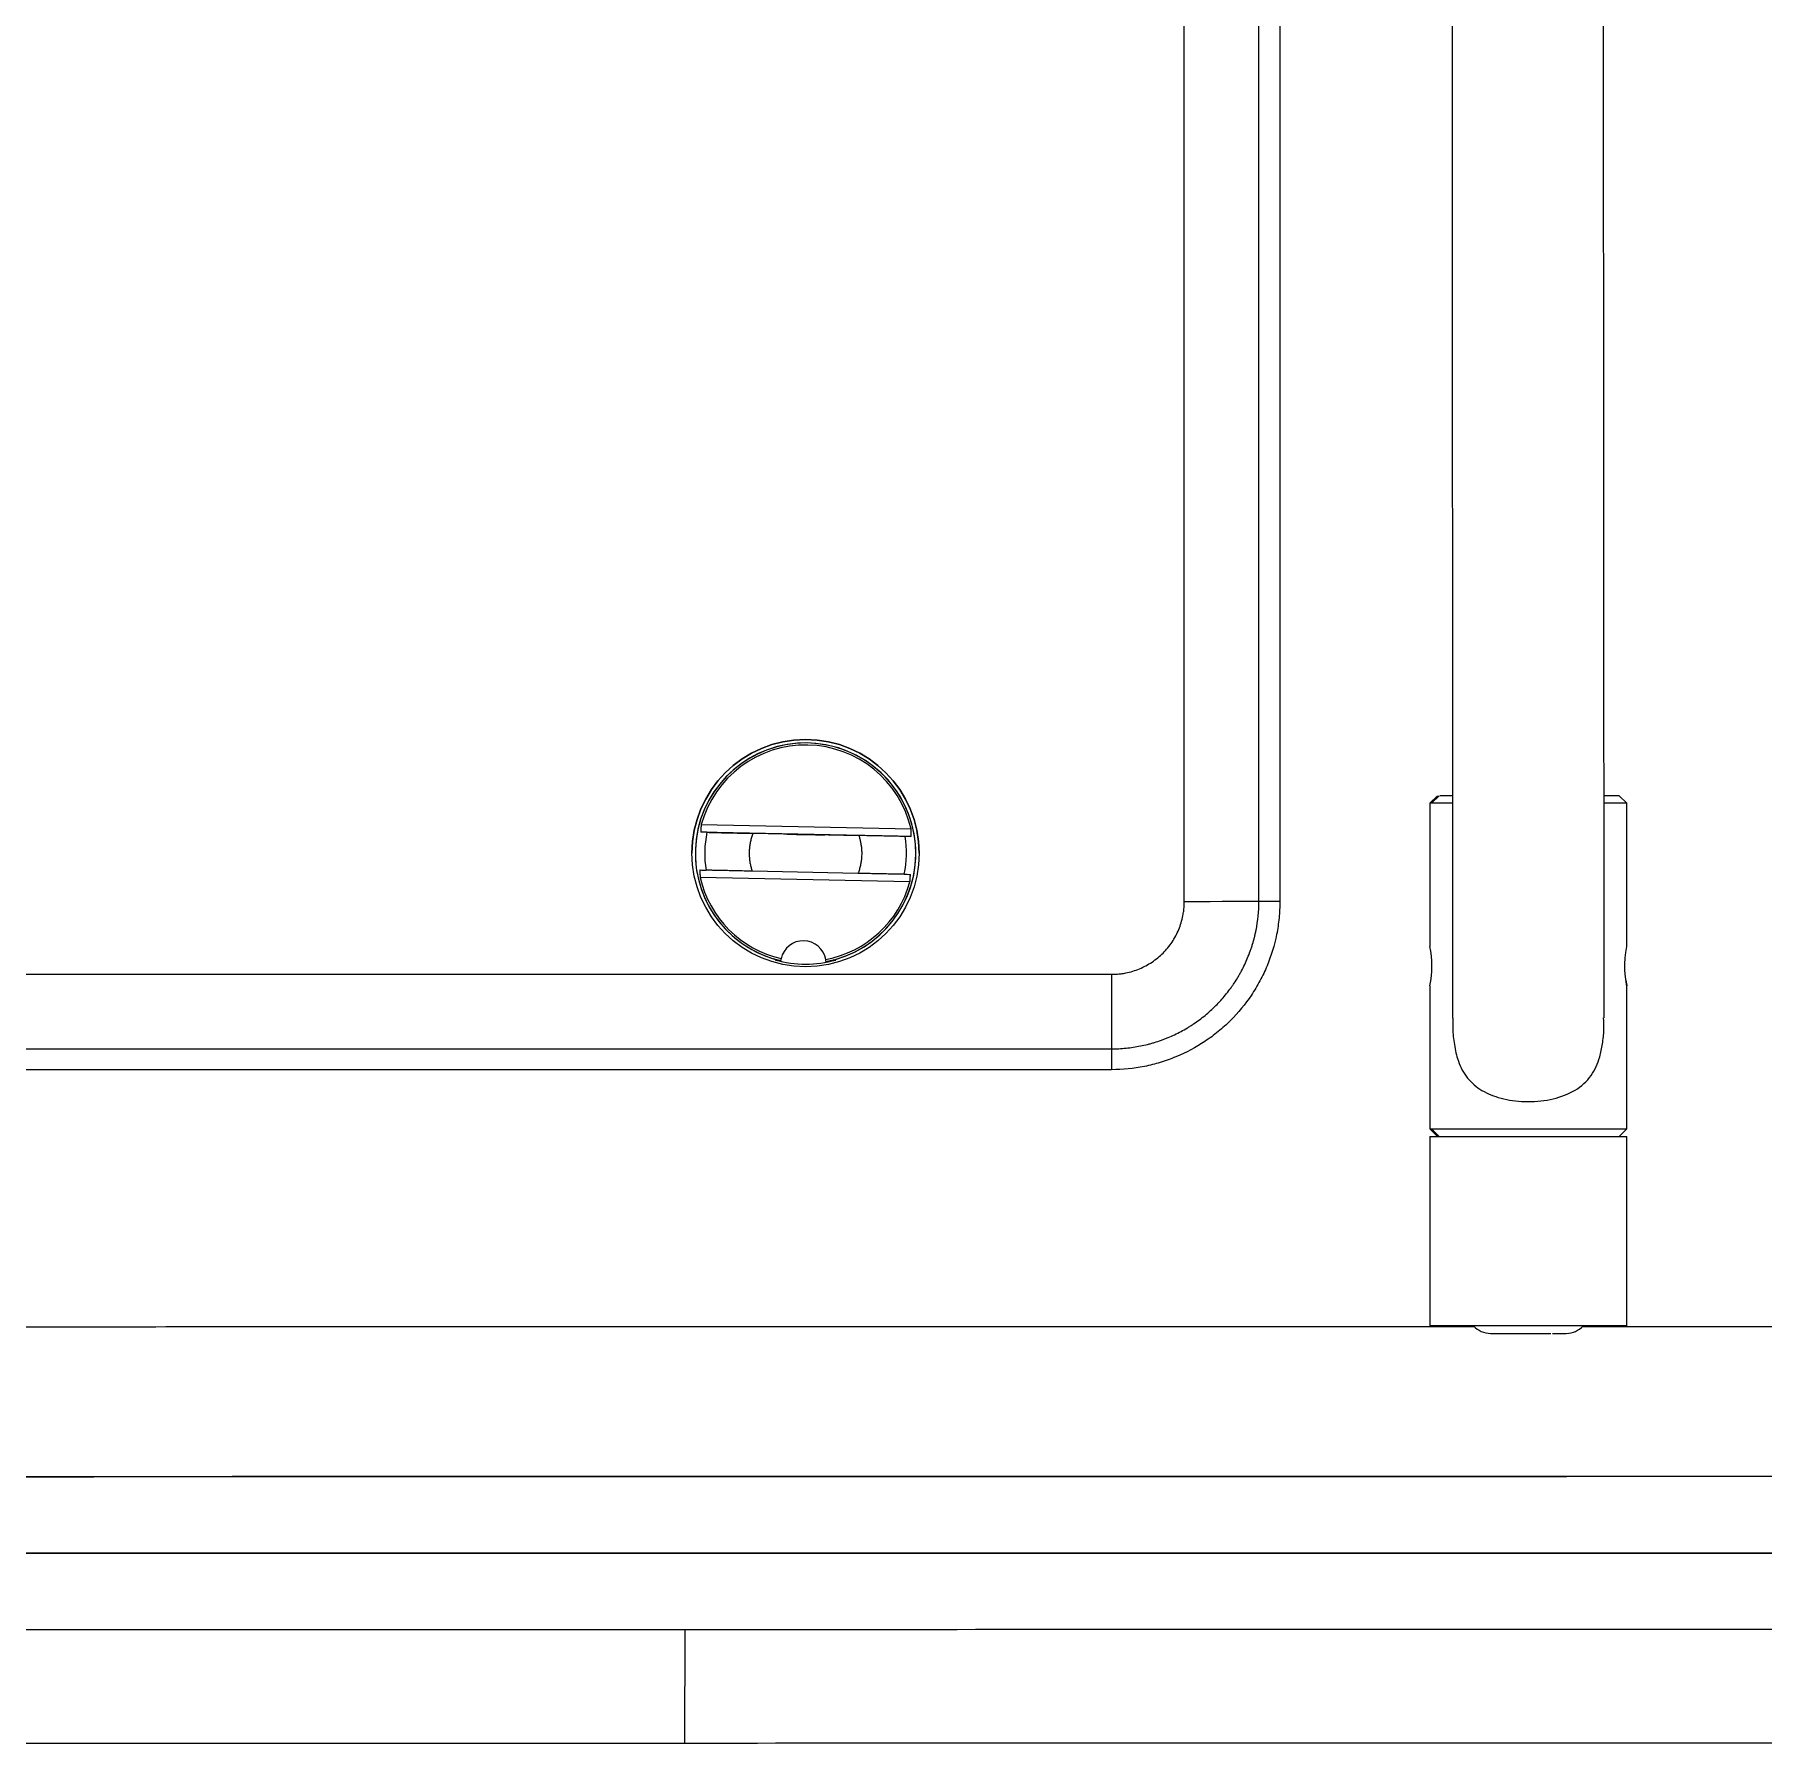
# Model space of a CAD drawing. Header units: millimetres. Extents: x 744 to 5705, y 930 to 4879.
# Drawn here: x 2634.1 to 2862.4, y 930.9 to 1156.5 of the extents above; entities that cross this region are included whole.
import ezdxf

# ---------------------------------------------------------------- set-up
doc = ezdxf.new("R2010")
doc.units = ezdxf.units.MM
doc.header["$MEASUREMENT"] = 0

msp = doc.modelspace()

# ---------------------------------------------------------------- linework, layer by layer
at = {"color": 7, "linetype": 'Continuous', "lineweight": 15, "true_color": 0xffffff}
for p, q in [((2821.26, 1281.88), (2821.37, 1026.64)), ((2841.37, 1026.7), (2841.26, 1281.91)), ((2785.94, 1042.03), (2785.94, 1269.96)), ((2795.79, 1042.05), (2795.79, 1269.98)), ((2798.56, 1270), (2798.56, 1042.07)), ((2818.38, 1055.03), (2819.38, 1056.03)), ((2821.36, 1055.03), (2818.38, 1055.03)), ((2818.38, 1055.03), (2818.38, 1036.13)), ((2819.58, 1056.03), (2818.6, 1055.03)), ((2821.36, 1056.03), (2819.7, 1056.03)), ((2843.38, 1056.03), (2841.36, 1056.03)), ((2844.38, 1055.03), (2841.36, 1055.03)), ((2843.38, 1056.03), (2844.38, 1055.03)), ((2844.38, 1036.13), (2844.38, 1055.03)), ((2749.89, 1050.64), (2722.1, 1051.22)), ((2722.16, 1052.22), (2749.87, 1051.64)), ((2729.02, 1051.06), (2742.97, 1050.77)), ((2720.94, 1048.44), (2720.94, 1048.44)), ((2750.94, 1048.44), (2750.94, 1048.44)), ((2742.86, 1045.77), (2728.92, 1046.06)), ((2749.72, 1044.64), (2722.01, 1045.22)), ((2798.56, 1042.07), (2795.79, 1042.05)), ((2428.41, 1032.44), (2776.35, 1032.44)), ((2776.35, 1032.44), (2776.35, 1022.6)), ((2818.38, 1030.93), (2818.38, 1012.03)), ((2844.38, 1012.03), (2844.38, 1030.93)), ((2428.41, 1022.6), (2776.35, 1022.6)), ((2776.35, 1022.6), (2776.35, 1019.85)), ((2776.35, 1019.85), (2428.41, 1019.85)), ((2819.38, 1011.03), (2818.38, 1012.03)), ((2818.38, 1012.03), (2844.38, 1012.03)), ((2818.6, 1012.03), (2819.58, 1011.03)), ((2844.38, 1012.03), (2843.38, 1011.03)), ((2818.38, 1011.03), (2844.38, 1011.03)), ((2818.38, 1011.03), (2818.38, 986.03)), ((2844.38, 986.03), (2844.38, 1011.03)), ((2844.38, 986.03), (2818.38, 986.03)), ((2826.38, 985.03), (2826.93, 985.03)), ((2834.57, 985.03), (2835.9, 985.03)), ((2835.9, 985.03), (2836.38, 985.03)), ((2720, 930.94), (2720.02, 945.94))]:
    msp.add_line(p, q, dxfattribs=at)
for points in [[(2795.79, 1042.05), (2795.34, 1042.04), (2794.6, 1042.04), (2793.6, 1042.04), (2792.37, 1042.04), (2790.94, 1042.04), (2789.36, 1042.03), (2787.68, 1042.03), (2785.94, 1042.03)], [(2844.25, 1031.67), (2844.33, 1031.2), (2844.38, 1030.95), (2844.38, 1030.93), (2844.35, 1031.07), (2844.28, 1031.48), (2844.19, 1032.13), (2844.13, 1032.94), (2844.12, 1033.8), (2844.16, 1034.63), (2844.24, 1035.34), (2844.33, 1035.85), (2844.38, 1036.11), (2844.38, 1036.13)]]:
    msp.add_lwpolyline(points, dxfattribs=at)
at = {"color": 8, "linetype": 'Continuous', "lineweight": 15, "true_color": 0x808080}
msp.add_lwpolyline([(2838.55, 985.96), (2853.94, 985.96), (2887.73, 985.96), (2922.53, 985.97), (2958.35, 985.97), (2967.98, 985.97), (2976.27, 985.97), (2983.42, 985.97), (2990.74, 985.97), (2998.21, 985.97), (3013.36, 985.97), (3029.12, 985.97), (3051.44, 985.97), (3074.89, 985.97), (3099.48, 985.98), (3125.2, 985.98), (3152.06, 985.98), (3180.05, 985.98)], dxfattribs=at)
at = {"color": 7, "linetype": 'Continuous', "lineweight": 15, "true_color": 0xffffff}
msp.add_circle((2735.94, 1048.44), 15, dxfattribs=at)
for centre, radius, start, end in [((2735.94, 1048.44), 15, 0.0001, 179.9999), ((2735.94, 1048.44), 15, 0.0001, 179.9999), ((2735.94, 1048.44), 15, 90, 180), ((2735.94, 1048.43), 14.56, 285.7914, 254.2086), ((2735.94, 1048.43), 14.56, 280.6381, 256.9839), ((2735.94, 1048.43), 14.29, 12.9838, 164.6382), ((2735.94, 1048.44), 15, 0, 90), ((2735.94, 1048.42), 13.32, 167.9911, 189.6309), ((2739.2, 1244.16), 193.29, 268.3075, 269.7897), ((2735.94, 1048.42), 13.32, 347.9911, 9.6309), ((2735.94, 1048.43), 14.29, 192.9838, 256.9213), ((2735.94, 1048.43), 14.29, 280.7007, 344.6382), ((2735.64, 1033.87), 3, 9.7866, 167.8354), ((2735.94, 1048.43), 14.65, 254.2604, 285.7396), ((2805.22, 1033.53), 13.42, 348.827, 11.1671), ((2826.38, 988.03), 3, 221.8103, 270), ((2836.38, 988.03), 3, 270, 318.1897)]:
    msp.add_arc(centre, radius, start, end, dxfattribs=at)
for points, knots in [([(778.97, 1144.69), (779.59, 1144.24), (781.39, 1142.94), (784.95, 1140.4), (790.26, 1136.66), (797.39, 1131.76), (805.8, 1126.15), (813.02, 1121.5), (819.14, 1117.65), (825.3, 1113.84), (836.54, 1107.08), (853.89, 1097.19), (873.14, 1087.08), (899.18, 1074.37), (923.94, 1063.43), (950.77, 1052.78), (967.63, 1046.55), (981.19, 1041.8), (994.79, 1037.2), (1008.45, 1032.82), (1022.18, 1028.65), (1032.58, 1025.59), (1042.94, 1022.66), (1052.27, 1020.1), (1062.59, 1017.36), (1076.5, 1013.8), (1094.47, 1009.45), (1115.51, 1004.7), (1136.64, 1000.25), (1158.42, 996), (1175.31, 992.93), (1190.57, 990.3), (1204.85, 987.94), (1230.73, 983.9), (1258.37, 980.05), (1287.07, 976.49), (1308.61, 974.02), (1330.16, 971.75), (1348.37, 969.99), (1369.95, 968.05), (1398.74, 965.68), (1430.95, 963.46), (1459.81, 961.76), (1488.68, 960.26), (1524.82, 958.71), (1559.3, 957.64), (1588.26, 956.96), (1606.76, 956.61), (1622.93, 956.39), (1632.12, 956.28), (1638.97, 956.21), (1644.31, 956.17), (1649.62, 956.13), (1656.87, 956.08), (1664.34, 956.04), (1671.6, 956.02), (1676.14, 956.02), (1679.65, 956.01), (1682.51, 956.01), (1685.21, 956.01), (1688.74, 956.01), (1693.14, 956.01), (1700.4, 956.01), (1708.03, 956.01), (1715.28, 956.01), (1719.87, 956.01), (1724.79, 956.01), (1732.05, 956.01), (1748.83, 956.01), (1767.23, 956.01), (1839.81, 956.01), (1960.02, 956.01), (2119.77, 956.01), (2265.01, 956.01), (2395.72, 956.01), (2526.44, 956.01), (2657.16, 956.01), (2787.88, 956.01), (2918.6, 956.01), (3049.33, 956.01), (3136.48, 956.01), (3180.05, 956.01)], [0, 0, 0, 0, 0.000939, 0.00275, 0.005433, 0.008984, 0.013471, 0.017956, 0.019629, 0.022439, 0.026923, 0.035894, 0.047198, 0.053881, 0.071826, 0.080759, 0.089674, 0.094127, 0.098577, 0.107473, 0.111919, 0.116365, 0.120922, 0.125257, 0.128362, 0.134151, 0.143051, 0.151266, 0.160873, 0.169798, 0.178735, 0.182123, 0.188964, 0.19664, 0.214525, 0.223456, 0.232381, 0.241302, 0.250219, 0.254967, 0.268045, 0.285865, 0.294775, 0.303684, 0.321506, 0.339334, 0.346178, 0.357169, 0.362115, 0.36609, 0.368474, 0.370552, 0.372659, 0.375014, 0.379478, 0.381855, 0.383941, 0.385074, 0.386173, 0.38745, 0.388406, 0.390507, 0.39287, 0.397335, 0.399894, 0.4018, 0.402977, 0.405954, 0.41073, 0.423613, 0.428591, 0.50002, 0.571444, 0.625011, 0.678579, 0.732148, 0.785718, 0.839288, 0.892859, 0.946429, 1, 1, 1, 1]), ([(3180.05, 956.01), (3168.29, 956.01), (3145.11, 956.01), (3110.86, 956.01), (3077.66, 956.01), (3045.51, 956.01), (3014.39, 956.01), (2984.32, 956.01), (2956.56, 956.01), (2931.02, 956.01), (2908.49, 956.01), (2892.75, 956.01), (2883.53, 956.01), (2879.71, 956.01), (2875.51, 956.01), (2863.19, 956.01), (2842.93, 956.01), (2815.34, 956.01), (2785.25, 956.01), (2752.85, 956.01), (2718.31, 956.01), (2684.97, 956.01), (2652.82, 956.01), (2628.62, 956.01), (2612.01, 956.01), (2602.64, 956.01), (2593.39, 956.01), (2584.26, 956.01), (2574.77, 956.01), (2564.29, 956.01), (2549.63, 956.01), (2531.49, 956.01), (2510.74, 956.01), (2493.27, 956.01), (2478.92, 956.01), (2467.51, 956.01), (2456.4, 956.01), (2445.59, 956.01), (2435.08, 956.01), (2424.66, 956.01), (2413.73, 956.01), (2393.69, 956.01), (2364.78, 956.01), (2335.8, 956.01), (2315.27, 956.01), (2303.06, 956.01), (2290.89, 956.01), (2278.78, 956.01), (2266.18, 956.01), (2250.54, 956.01), (2232.04, 956.01), (2211.41, 956.01), (2189.72, 956.01), (2167.09, 956.01), (2143.67, 956.01), (2124.91, 956.01), (2110, 956.01), (2098.61, 956.01), (2086.8, 956.01), (2075.02, 956.01), (2062.82, 956.01), (2050.21, 956.01), (2037.2, 956.01), (2024.22, 956.01), (2011.3, 956.01), (1998.42, 956.01), (1985.58, 956.01), (1972.79, 956.01), (1955, 956.01), (1932.57, 956.01), (1905.76, 956.01), (1879.21, 956.01), (1855.94, 956.01), (1835.75, 956.01), (1819, 956.01), (1802.09, 956.01), (1785.08, 956.01), (1767.48, 956.01), (1749.53, 956.01), (1731.02, 956.01), (1712.43, 956.01), (1693.69, 956.01), (1675.03, 956.01), (1656.05, 956.07), (1637.3, 956.22), (1621.35, 956.4), (1608.55, 956.6), (1598.2, 956.77), (1587.38, 956.99), (1575.94, 957.24), (1564.21, 957.54), (1552.64, 957.87), (1541.64, 958.21), (1531.55, 958.55), (1522.33, 958.89), (1513.94, 959.21), (1505.62, 959.55), (1497, 959.93), (1487.88, 960.34), (1478.47, 960.8), (1468.66, 961.3), (1458.44, 961.86), (1447.67, 962.48), (1436.45, 963.16), (1424.74, 963.92), (1412.88, 964.73), (1401.42, 965.56), (1390.57, 966.39), (1380.33, 967.2), (1370.47, 968.03), (1360.97, 968.86), (1350.47, 969.81), (1338.59, 970.94), (1325.04, 972.29), (1311.21, 973.76), (1297.45, 975.29), (1283.97, 976.88), (1270.57, 978.54), (1247.78, 981.5), (1226.74, 984.52), (1207.44, 987.54), (1199.1, 988.89), (1190.95, 990.24), (1181.58, 991.84), (1171.07, 993.7), (1159.19, 995.89), (1147.12, 998.2), (1134.97, 1000.63), (1122.92, 1003.14), (1112.64, 1005.37), (1103.9, 1007.33), (1096.25, 1009.08), (1088.24, 1010.97), (1080.2, 1012.92), (1072.51, 1014.83), (1065.5, 1016.62), (1059.14, 1018.28), (1051.21, 1020.39), (1041.12, 1023.16), (1028.41, 1026.79), (1015.39, 1030.69), (1002.25, 1034.8), (989.32, 1039.03), (976.32, 1043.48), (961.87, 1048.65), (945.87, 1054.7), (928.45, 1061.7), (911.12, 1069.12), (893.05, 1077.35), (874.24, 1086.51), (854.63, 1096.88), (841.56, 1104.07), (835.04, 1108.04), (835, 1108.06)], [0, 0, 0, 0, 0.014873, 0.029306, 0.043299, 0.056851, 0.069964, 0.082637, 0.09487, 0.105066, 0.114936, 0.12335, 0.124973, 0.126586, 0.128189, 0.130273, 0.142172, 0.153801, 0.16516, 0.180216, 0.19477, 0.208823, 0.222374, 0.235424, 0.239422, 0.24337, 0.247269, 0.251118, 0.254918, 0.259269, 0.26437, 0.273458, 0.282202, 0.290604, 0.29554, 0.30035, 0.305033, 0.309589, 0.314019, 0.318323, 0.322759, 0.327837, 0.343668, 0.359307, 0.364477, 0.369626, 0.374753, 0.379859, 0.384944, 0.390677, 0.399644, 0.408336, 0.416755, 0.427073, 0.436946, 0.446375, 0.450797, 0.455793, 0.460774, 0.465739, 0.470689, 0.476196, 0.481683, 0.487151, 0.4926, 0.498029, 0.50344, 0.508831, 0.514203, 0.525945, 0.537195, 0.548104, 0.559533, 0.566624, 0.573643, 0.580725, 0.588007, 0.595162, 0.602997, 0.610706, 0.618589, 0.626517, 0.634429, 0.642197, 0.650538, 0.658166, 0.662397, 0.666744, 0.671272, 0.676099, 0.681234, 0.686124, 0.69077, 0.69517, 0.698914, 0.70246, 0.705808, 0.709462, 0.713397, 0.717377, 0.7214, 0.725846, 0.730346, 0.735086, 0.740097, 0.745222, 0.750171, 0.754674, 0.759019, 0.763207, 0.767238, 0.771111, 0.7766, 0.782384, 0.788408, 0.794261, 0.799975, 0.805648, 0.811417, 0.829188, 0.832679, 0.836262, 0.839936, 0.843198, 0.848354, 0.853523, 0.858578, 0.864, 0.869307, 0.874257, 0.877403, 0.880719, 0.884248, 0.887897, 0.89126, 0.894336, 0.897125, 0.899629, 0.9048, 0.910458, 0.916493, 0.922123, 0.928013, 0.93384, 0.93965, 0.947594, 0.955661, 0.963587, 0.971646, 0.980985, 0.990274, 0.999935, 1, 1, 1, 1]), ([(2722.91, 1051.19), (2722.98, 1051.19), (2723.07, 1051.19), (2723.32, 1051.18), (2723.48, 1051.18), (2723.84, 1051.17), (2724.05, 1051.16), (2724.4, 1051.16), (2724.52, 1051.15), (2724.78, 1051.15), (2724.92, 1051.14), (2725.34, 1051.13), (2725.63, 1051.13), (2726.25, 1051.11), (2726.58, 1051.11), (2727.26, 1051.09), (2727.6, 1051.09), (2728.3, 1051.07), (2728.66, 1051.06), (2729.02, 1051.06)], [0, 0, 0, 0, 0.125, 0.125, 0.25, 0.25, 0.375, 0.375, 0.4375, 0.4375, 0.5, 0.5, 0.625, 0.625, 0.75, 0.75, 0.875, 0.875, 1, 1, 1, 1]), ([(2728.92, 1046.06), (2728.89, 1046.13), (2728.84, 1046.29), (2728.78, 1046.52), (2728.72, 1046.76), (2728.67, 1047), (2728.62, 1047.23), (2728.59, 1047.46), (2728.56, 1047.78), (2728.53, 1048.15), (2728.53, 1048.57), (2728.55, 1048.99), (2728.6, 1049.48), (2728.7, 1050.01), (2728.84, 1050.54), (2728.96, 1050.88), (2729.02, 1051.06)], [0, 0, 0, 0, 0.047605, 0.095211, 0.142816, 0.190423, 0.238031, 0.28564, 0.325506, 0.428198, 0.500757, 0.571884, 0.678912, 0.785943, 0.892974, 1, 1, 1, 1]), ([(2742.97, 1050.77), (2742.99, 1050.69), (2743.04, 1050.54), (2743.11, 1050.3), (2743.16, 1050.07), (2743.21, 1049.83), (2743.26, 1049.59), (2743.29, 1049.36), (2743.33, 1049.04), (2743.35, 1048.68), (2743.35, 1048.26), (2743.33, 1047.83), (2743.28, 1047.35), (2743.18, 1046.81), (2743.05, 1046.28), (2742.92, 1045.94), (2742.86, 1045.77)], [0, 0, 0, 0, 0.047605, 0.095211, 0.142816, 0.190423, 0.238031, 0.28564, 0.325506, 0.428198, 0.500757, 0.571884, 0.678912, 0.785943, 0.892974, 1, 1, 1, 1]), ([(2749.07, 1050.65), (2749.01, 1050.65), (2748.91, 1050.65), (2748.66, 1050.65), (2748.51, 1050.66), (2748.14, 1050.66), (2747.93, 1050.67), (2747.58, 1050.67), (2747.46, 1050.68), (2747.2, 1050.68), (2747.07, 1050.68), (2746.65, 1050.69), (2746.36, 1050.7), (2745.73, 1050.71), (2745.4, 1050.72), (2744.73, 1050.73), (2744.38, 1050.74), (2743.68, 1050.75), (2743.32, 1050.76), (2742.97, 1050.77)], [0, 0, 0, 0, 0.125, 0.125, 0.25, 0.25, 0.375, 0.375, 0.4375, 0.4375, 0.5, 0.5, 0.625, 0.625, 0.75, 0.75, 0.875, 0.875, 1, 1, 1, 1]), ([(2728.92, 1046.06), (2728.56, 1046.06), (2728.2, 1046.07), (2727.5, 1046.09), (2727.15, 1046.09), (2726.48, 1046.11), (2726.15, 1046.12), (2725.53, 1046.13), (2725.23, 1046.14), (2724.67, 1046.15), (2724.42, 1046.15), (2724.07, 1046.16), (2723.96, 1046.16), (2723.75, 1046.17), (2723.65, 1046.17), (2723.37, 1046.18), (2723.22, 1046.18), (2722.97, 1046.19), (2722.87, 1046.19), (2722.81, 1046.19)], [0, 0, 0, 0, 0.125, 0.125, 0.25, 0.25, 0.375, 0.375, 0.5, 0.5, 0.625, 0.625, 0.6875, 0.6875, 0.75, 0.75, 0.875, 0.875, 1, 1, 1, 1]), ([(2748.97, 1045.65), (2748.9, 1045.65), (2748.81, 1045.65), (2748.56, 1045.66), (2748.41, 1045.66), (2748.04, 1045.66), (2747.83, 1045.67), (2747.48, 1045.68), (2747.36, 1045.68), (2747.1, 1045.68), (2746.96, 1045.68), (2746.55, 1045.69), (2746.25, 1045.7), (2745.63, 1045.71), (2745.3, 1045.72), (2744.62, 1045.73), (2744.28, 1045.74), (2743.58, 1045.75), (2743.22, 1045.76), (2742.86, 1045.77)], [0, 0, 0, 0, 0.125, 0.125, 0.25, 0.25, 0.375, 0.375, 0.4375, 0.4375, 0.5, 0.5, 0.625, 0.625, 0.75, 0.75, 0.875, 0.875, 1, 1, 1, 1]), ([(2798.56, 1042.07), (2798.56, 1041.34), (2798.53, 1040.61), (2798.38, 1039.15), (2798.28, 1038.43), (2797.84, 1036.27), (2797.42, 1034.89), (2796.59, 1032.88), (2796.28, 1032.23), (2795.76, 1031.26), (2795.58, 1030.94), (2795.2, 1030.31), (2795.01, 1030), (2793.99, 1028.49), (2793.08, 1027.38), (2791.79, 1026.09), (2791.53, 1025.84), (2790.98, 1025.35), (2790.7, 1025.11), (2789.86, 1024.42), (2789.27, 1023.98), (2787.46, 1022.78), (2786.19, 1022.1), (2784.49, 1021.4), (2784.15, 1021.27), (2783.46, 1021.02), (2783.12, 1020.91), (2782.08, 1020.59), (2781.38, 1020.42), (2779.25, 1020), (2777.81, 1019.85), (2776.35, 1019.85)], [0, 0, 0, 0, 0.0625, 0.0625, 0.125, 0.125, 0.25, 0.25, 0.3125, 0.3125, 0.34375, 0.34375, 0.375, 0.375, 0.5, 0.5, 0.53125, 0.53125, 0.5625, 0.5625, 0.625, 0.625, 0.75, 0.75, 0.78125, 0.78125, 0.8125, 0.8125, 0.875, 0.875, 1, 1, 1, 1]), ([(2776.35, 1022.6), (2776.98, 1022.6), (2777.62, 1022.63), (2778.58, 1022.73), (2778.89, 1022.77), (2779.53, 1022.86), (2779.84, 1022.92), (2780.46, 1023.04), (2780.78, 1023.11), (2781.24, 1023.23), (2781.4, 1023.27), (2781.71, 1023.36), (2781.86, 1023.4), (2782.32, 1023.54), (2782.62, 1023.64), (2783.06, 1023.8), (2783.21, 1023.85), (2783.43, 1023.94), (2783.5, 1023.97), (2783.65, 1024.03), (2783.73, 1024.06), (2784.38, 1024.33), (2784.95, 1024.6), (2785.8, 1025.05), (2786.08, 1025.21), (2786.49, 1025.46), (2786.63, 1025.54), (2786.9, 1025.71), (2787.03, 1025.8), (2787.43, 1026.07), (2787.69, 1026.25), (2788.2, 1026.63), (2788.45, 1026.82), (2788.94, 1027.23), (2789.18, 1027.43), (2789.65, 1027.86), (2789.88, 1028.08), (2790.54, 1028.75), (2790.97, 1029.22), (2791.59, 1029.97), (2791.79, 1030.22), (2792.07, 1030.61), (2792.16, 1030.74), (2792.35, 1031), (2792.43, 1031.12), (2792.7, 1031.53), (2792.87, 1031.79), (2793.11, 1032.2), (2793.19, 1032.33), (2793.35, 1032.61), (2793.42, 1032.75), (2793.8, 1033.45), (2794.07, 1034.02), (2794.43, 1034.9), (2794.55, 1035.2), (2794.71, 1035.66), (2794.76, 1035.81), (2794.86, 1036.11), (2794.91, 1036.26), (2795.05, 1036.72), (2795.13, 1037.03), (2795.25, 1037.49), (2795.28, 1037.64), (2795.35, 1037.95), (2795.39, 1038.11), (2795.66, 1039.49), (2795.79, 1040.78), (2795.79, 1042.05)], [0, 0, 0, 0, 0.0625, 0.0625, 0.09375, 0.09375, 0.125, 0.125, 0.15625, 0.15625, 0.171875, 0.171875, 0.1875, 0.1875, 0.21875, 0.21875, 0.234375, 0.234375, 0.242188, 0.242188, 0.25, 0.25, 0.3125, 0.3125, 0.34375, 0.34375, 0.359375, 0.359375, 0.375, 0.375, 0.40625, 0.40625, 0.4375, 0.4375, 0.46875, 0.46875, 0.5, 0.5, 0.5625, 0.5625, 0.59375, 0.59375, 0.609375, 0.609375, 0.625, 0.625, 0.65625, 0.65625, 0.671875, 0.671875, 0.6875, 0.6875, 0.75, 0.75, 0.78125, 0.78125, 0.796875, 0.796875, 0.8125, 0.8125, 0.84375, 0.84375, 0.859375, 0.859375, 0.875, 0.875, 1, 1, 1, 1]), ([(2776.35, 1032.44), (2776.45, 1032.44), (2776.66, 1032.44), (2776.98, 1032.46), (2777.29, 1032.48), (2777.6, 1032.52), (2777.92, 1032.57), (2778.43, 1032.66), (2779.14, 1032.84), (2780.03, 1033.16), (2780.88, 1033.56), (2781.96, 1034.21), (2783.18, 1035.21), (2784.18, 1036.43), (2784.82, 1037.5), (2785.23, 1038.36), (2785.54, 1039.24), (2785.75, 1040.06), (2785.87, 1040.78), (2785.93, 1041.41), (2785.94, 1041.82), (2785.94, 1042.03)], [0, 0, 0, 0, 0.020982, 0.041915, 0.062822, 0.083725, 0.104647, 0.12561, 0.188116, 0.250648, 0.313175, 0.375727, 0.500215, 0.625343, 0.687607, 0.749903, 0.812477, 0.875112, 0.916735, 0.958306, 1, 1, 1, 1]), ([(2821.42, 1026.64), (2821.41, 1026.28), (2821.36, 1025.21), (2821.53, 1023.4), (2821.99, 1021.09), (2823.04, 1018.88), (2824.9, 1017.16), (2827.43, 1016.06), (2829.71, 1015.68), (2832.17, 1015.61), (2834.7, 1015.88), (2837.63, 1016.98), (2839.75, 1018.88), (2840.77, 1021.17), (2841.19, 1023.27), (2841.38, 1025.01), (2841.33, 1026.17), (2841.31, 1026.7)], [0, 0, 0, 0, 0.02933, 0.089578, 0.151711, 0.229116, 0.306523, 0.386034, 0.474314, 0.499362, 0.591399, 0.683503, 0.773274, 0.853603, 0.903998, 0.955794, 1, 1, 1, 1]), ([(2826.47, 985.03), (2826.46, 985.03), (2826.44, 985.03), (2827.26, 985.03), (2828.71, 985.03), (2830.59, 985.03), (2832.62, 985.03), (2833.76, 985.03), (2834.33, 985.03)], [0, 0, 0, 0, 0.108785, 0.287016, 0.465258, 0.643508, 0.821758, 1, 1, 1, 1]), ([(1519.76, 965.88), (1554.51, 964.84), (1589.25, 964.25), (1628.31, 964.01), (1632.65, 963.99), (1641.33, 963.96), (1645.66, 963.95), (1658.69, 963.94), (1667.37, 963.96), (1684.7, 964.03), (1693.36, 964.08), (1706.33, 964.16), (1710.65, 964.19), (1719.29, 964.24), (1723.61, 964.26), (1797.06, 964.67), (1866.2, 964.94), (2004.48, 965.38), (2073.63, 965.54), (2211.92, 965.78), (2281.07, 965.87), (2419.37, 966), (2488.52, 966.04), (2626.83, 966.11), (2695.98, 966.13), (2903.44, 966.17), (3041.74, 966.17), (3180.05, 966.17)], [0, 0, 0, 0, 103.769533, 103.769533, 116.740725, 116.740725, 129.711916, 129.711916, 155.6543, 155.6543, 181.596683, 181.596683, 194.567875, 194.567875, 207.539066, 207.539066, 415.078132, 415.078132, 622.617198, 622.617198, 830.156265, 830.156265, 1037.695331, 1037.695331, 1245.234397, 1245.234397, 1660.312529, 1660.312529, 1660.312529, 1660.312529]), ([(3180.05, 966.17), (3142.19, 966.17), (3072.85, 966.17), (2934.18, 966.16), (2764.16, 966.15), (2590.98, 966.09), (2452.5, 966.02), (2348.61, 965.94), (2244.77, 965.82), (2140.98, 965.67), (2054.15, 965.49), (1984.95, 965.31), (1932.7, 965.16), (1881.21, 964.98), (1834.86, 964.8), (1794.63, 964.62), (1760.11, 964.46), (1733.06, 964.32), (1713.19, 964.2), (1700.2, 964.12), (1687.26, 964.05), (1672.8, 963.98), (1656.94, 963.94), (1639.75, 963.96), (1624, 964.03), (1609.63, 964.14), (1596.54, 964.28), (1583.54, 964.45), (1570.62, 964.66), (1557.79, 964.91), (1545.04, 965.2), (1532.37, 965.51), (1523.96, 965.76), (1519.76, 965.88)], [0, 0, 0, 0, 0.0684064, 0.1252942, 0.2505647, 0.3756177, 0.4382101, 0.5007806, 0.5633304, 0.6258458, 0.688319, 0.7202247, 0.7508827, 0.7827313, 0.8132604, 0.8346233, 0.8554171, 0.8756455, 0.8834944, 0.8913189, 0.8991176, 0.9068895, 0.9174352, 0.9277868, 0.9379487, 0.9458813, 0.9537633, 0.9615948, 0.9693758, 0.9771065, 0.9847873, 0.9924184, 1, 1, 1, 1]), ([(1647.85, 956.23), (1656.44, 956.15), (1683.71, 955.9), (1729.69, 956.05), (1785.77, 956), (1867.24, 956.02), (1974.1, 956.01), (2121.92, 956.01), (2285.31, 956.01), (2464.25, 956.01), (2643.2, 956.01), (2822.15, 956.01), (3001.1, 956.01), (3120.4, 956.01), (3180.05, 956.01)], [0, 0, 0, 0, 0.0168417, 0.0534612, 0.0900829, 0.1267033, 0.2130248, 0.299344, 0.4161179, 0.5328975, 0.6496721, 0.7664484, 0.8832244, 1, 1, 1, 1])]:
    msp.add_open_spline(points, degree=3, knots=knots, dxfattribs=at)
for points, weights in [([(2722.16, 1052.22), (2722.11, 1051.72), (2722.1, 1051.22)], [0.971842033698, 0.984844520878, 0.999276263382]), ([(2722, 1046.22), (2721.99, 1045.72), (2722.01, 1045.22)], [0.999178665064, 0.984753095504, 0.971756515917])]:
    msp.add_rational_spline(points, weights, degree=2, dxfattribs=at)
for points in [[(2722.91, 1051.19), (2722.64, 1051.2), (2722.37, 1051.21), (2722.1, 1051.22)], [(2749.89, 1050.64), (2749.61, 1050.64), (2749.34, 1050.64), (2749.07, 1050.65)], [(2722, 1046.22), (2722.27, 1046.21), (2722.54, 1046.2), (2722.81, 1046.19)], [(2748.97, 1045.65), (2749.24, 1045.65), (2749.51, 1045.64), (2749.78, 1045.64)], [(2731.98, 1034.42), (2731.97, 1034.39), (2731.97, 1034.36), (2731.97, 1034.33)], [(2732.71, 1034.51), (2732.69, 1034.42), (2732.67, 1034.33), (2732.66, 1034.25)], [(2738.63, 1034.12), (2738.62, 1034.21), (2738.61, 1034.3), (2738.6, 1034.38)], [(2739.91, 1034.33), (2739.91, 1034.36), (2739.91, 1034.39), (2739.9, 1034.42)], [(2566.69, 945.89), (2617.8, 945.91), (2668.91, 945.93), (2720.02, 945.94)], [(2720.02, 945.94), (2771.14, 945.96), (2822.25, 945.97), (2873.36, 945.98)], [(2566.65, 930.89), (2617.77, 930.91), (2668.88, 930.93), (2720, 930.94)], [(2720, 930.94), (2771.12, 930.96), (2822.24, 930.97), (2873.35, 930.98)]]:
    msp.add_open_spline(points, degree=3, dxfattribs=at)
for points, weights, knots in [([(2749.89, 1050.64), (2749.89, 1050.64), (2749.89, 1050.64), (2749.89, 1051.14), (2749.87, 1051.64)], [0.999914196778, 0.999957092103, 1, 0.985564234682, 0.972551454308], [4.71215886, 4.71215886, 4.71215886, 4.71238898, 4.71238898, 4.78980848, 4.78980848, 4.78980848]), ([(2749.72, 1044.64), (2749.77, 1045.14), (2749.78, 1045.63), (2749.78, 1045.64), (2749.78, 1045.64)], [0.972637329334, 0.985611858945, 1, 0.999908132489, 0.999816322607], [4.63522489, 4.63522489, 4.63522489, 4.71238898, 4.71238898, 4.71288167, 4.71288167, 4.71288167])]:
    msp.add_rational_spline(points, weights, degree=2, knots=knots, dxfattribs=at)
at = {"color": 8, "linetype": 'Continuous', "lineweight": 15, "true_color": 0x808080}
msp.add_open_spline([(1520.36, 985.67), (1535.32, 985.27), (1565.67, 984.46), (1599.54, 984.02), (1621.9, 983.85), (1632.28, 983.79), (1642.48, 983.76), (1652.52, 983.75), (1662.69, 983.76), (1672.61, 983.79), (1681.07, 983.82), (1688, 983.86), (1694.09, 983.89), (1700.95, 983.93), (1708.07, 983.98), (1714.86, 984.02), (1720.54, 984.05), (1725.43, 984.08), (1730.37, 984.11), (1735.79, 984.14), (1741.66, 984.17), (1747.56, 984.2), (1760.46, 984.26), (1780.55, 984.36), (1810.62, 984.5), (1844.01, 984.64), (1871.06, 984.75), (1888.97, 984.81), (1897.43, 984.84), (1905.94, 984.87), (1914.5, 984.9), (1923.11, 984.93), (1931.52, 984.96), (1947.56, 985.01), (1971.49, 985.08), (2003.85, 985.17), (2032.9, 985.24), (2058.47, 985.3), (2080.39, 985.35), (2102.65, 985.39), (2124.98, 985.43), (2146.44, 985.47), (2170.93, 985.51), (2198.98, 985.56), (2231.75, 985.6), (2258.24, 985.64), (2278.18, 985.66), (2291.26, 985.68), (2304.48, 985.69), (2317.85, 985.71), (2331.37, 985.72), (2344.29, 985.73), (2356.15, 985.74), (2370.86, 985.76), (2389.32, 985.77), (2412.15, 985.79), (2439.26, 985.81), (2470.9, 985.83), (2507.3, 985.85), (2545.03, 985.87), (2584.1, 985.89), (2624.5, 985.91), (2662.46, 985.92), (2697.75, 985.93), (2721.6, 985.94), (2737.34, 985.94), (2744.76, 985.94), (2752.22, 985.94), (2759.55, 985.94), (2766.31, 985.95), (2772.51, 985.95), (2784.57, 985.95), (2801.82, 985.95), (2817.13, 985.95), (2824.25, 985.96)], degree=3, knots=[0, 0, 0, 0, 0.034442, 0.06985, 0.077932, 0.085875, 0.093742, 0.101399, 0.108967, 0.117145, 0.124223, 0.128432, 0.1331, 0.138226, 0.144213, 0.149494, 0.153847, 0.157274, 0.160743, 0.165223, 0.169726, 0.174252, 0.178803, 0.199405, 0.220478, 0.24798, 0.276245, 0.282695, 0.289184, 0.295711, 0.302276, 0.30888, 0.315523, 0.321621, 0.345783, 0.370597, 0.396066, 0.412613, 0.429425, 0.446502, 0.463843, 0.480792, 0.495869, 0.520206, 0.545332, 0.571246, 0.581167, 0.591199, 0.601342, 0.611595, 0.62196, 0.632435, 0.641316, 0.649264, 0.666279, 0.683783, 0.701777, 0.728667, 0.756581, 0.785519, 0.815481, 0.846467, 0.878477, 0.902797, 0.927676, 0.933338, 0.939028, 0.944747, 0.950493, 0.955884, 0.96031, 0.964763, 0.983618, 1, 1, 1, 1], dxfattribs=at)

doc.saveas('drawing.dxf')
